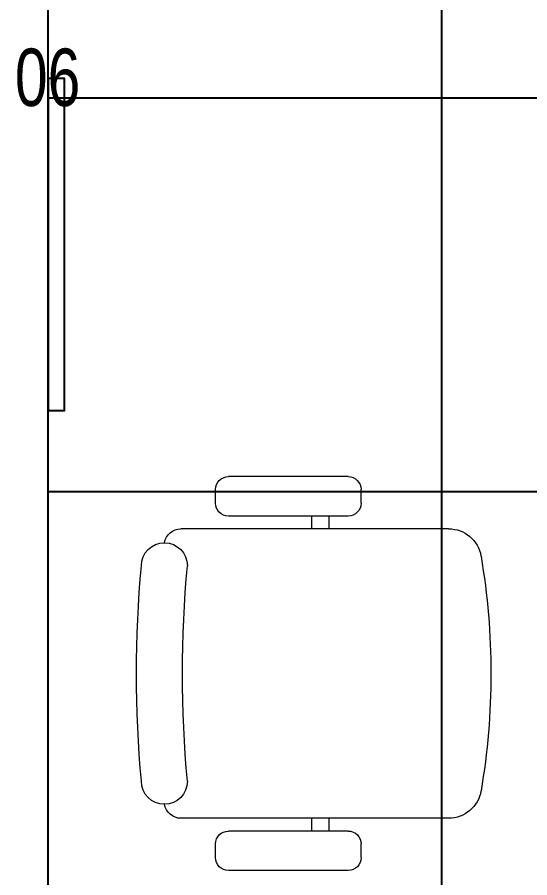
# Model space of a CAD drawing. Extents: x -178977 to 231842, y -29287 to 19916.
# Drawn here: x 15059 to 15840, y 401 to 1713 of the extents above; entities that cross this region are included whole.
import ezdxf

# ---------------------------------------------------------------- set-up
doc = ezdxf.new("R2010")
doc.units = 0
doc.header["$LTSCALE"] = 0.25
doc.linetypes.add('DASHDOT', pattern=[25.4, 12.7, -6.35, 0, -6.35])
for name, color, linetype, lineweight in [('01-First Floor-FUR$0$72_EGR_EQP_TAG', 142, 'Continuous', 5), ('01-First Floor-FUR$0$LOADING', 253, 'Continuous', 5), ('01-First Floor-FUR$0$NEW Wall', 166, 'Continuous', 5), ('01-First Floor-FUR$0$Walls', 251, 'Continuous', 5), ('E-LITE-CLNG-CNDT', 6, 'DASHDOT', 35)]:
    doc.layers.add(name, color=color, linetype=linetype, lineweight=lineweight)
doc.layers.add('01-First Floor-FUR$0$FALSE CEILING', color=251, linetype='Continuous')
doc.styles.add('01-First Floor-FUR$0$X3G_ENTITY_257CFD', font='swisscl.ttf', dxfattribs={"height": 200})

# ---------------------------------------------------------------- blocks, each defined once
blk = doc.blocks.new('*X285')
at = {"color": 0}
for p, q in [((5, 3), (5, 3)), ((5, 3), (5, 3)), ((5, 3), (5, 3)), ((5, 3), (5, 3)), ((5, 3), (5, 3)), ((5, 3), (5, 3)), ((5, 3), (5, 3)), ((5, 3), (5, 3)), ((5, 3), (5, 3)), ((5, 3), (5, 3)), ((5, 3), (5, 3)), ((5, 3), (5, 3)), ((5, 3), (5, 3)), ((5, 3), (5, 3)), ((5, 3), (5, 3)), ((5, 3), (5, 3)), ((5, 3), (5, 3)), ((5, 3), (5, 3)), ((5, 3), (5, 3)), ((5, 3), (5, 3)), ((5, 3), (5, 3)), ((5, 3), (5, 3)), ((5, 3), (5, 3)), ((5, 3), (5, 3)), ((5, 3), (5, 3)), ((5, 3), (5, 3)), ((5, 3), (5, 3)), ((5, 3), (5, 3)), ((5, 3), (5, 3)), ((5, 3), (5, 3)), ((5, 3), (5, 3)), ((5, 3), (5, 3)), ((5, 3), (5, 3)), ((5, 3), (5, 3)), ((5, 3), (5, 3)), ((5, 3), (5, 3)), ((5, 3), (5, 3)), ((5, 3), (5, 3)), ((5, 3), (5, 3)), ((5, 3), (5, 3)), ((5, 3), (5, 3)), ((5, 3), (5, 3)), ((5, 3), (5, 3)), ((5, 3), (5, 3)), ((5, 3), (5, 3)), ((5, 3), (5, 3)), ((5, 3), (5, 3)), ((5, 3), (5, 3)), ((5, 3), (5, 3)), ((5, 3), (5, 3)), ((5, 3), (5, 3)), ((5, 3), (5, 3)), ((5, 3), (5, 3)), ((5, 3), (5, 3)), ((5, 3), (5, 3)), ((5, 3), (5, 3)), ((5, 3), (5, 3)), ((5, 3), (5, 3)), ((5, 3), (5, 3)), ((5, 3), (5, 3)), ((5, 3), (5, 3)), ((5, 3), (5, 3)), ((5, 3), (5, 3)), ((5, 3), (5, 3)), ((5, 3), (5, 3)), ((5, 3), (5, 3)), ((6, 3), (5, 3)), ((5, 3), (5, 3)), ((6, 3), (5, 3)), ((5, 3), (5, 3)), ((6, 3), (5, 3)), ((5, 3), (5, 3)), ((6, 3), (5, 3)), ((5, 3), (5, 3)), ((5, 3), (5, 3)), ((5, 3), (5, 3)), ((5, 3), (5, 3)), ((5, 3), (5, 3)), ((5, 3), (5, 3)), ((5, 3), (5, 3)), ((5, 3), (5, 3)), ((5, 3), (5, 3)), ((5, 3), (5, 3)), ((5, 3), (5, 3)), ((5, 3), (5, 3)), ((5, 3), (5, 3)), ((5, 3), (5, 3)), ((5, 3), (5, 3)), ((5, 3), (5, 3)), ((5, 3), (5, 3)), ((5, 3), (5, 3)), ((5, 3), (5, 3)), ((5, 3), (5, 3)), ((5, 3), (5, 3)), ((5, 3), (5, 3)), ((5, 3), (5, 3)), ((6, 3), (6, 3)), ((6, 3), (6, 3)), ((6, 3), (6, 3)), ((6, 3), (6, 3)), ((6, 3), (6, 3)), ((6, 3), (6, 3)), ((6, 3), (6, 3)), ((6, 3), (6, 3)), ((6, 3), (6, 3)), ((6, 3), (6, 3)), ((6, 3), (6, 3)), ((6, 3), (6, 3)), ((6, 3), (6, 3)), ((6, 3), (6, 3)), ((6, 3), (6, 3)), ((6, 3), (6, 3)), ((6, 3), (6, 3)), ((6, 3), (6, 3)), ((6, 3), (6, 3)), ((6, 3), (6, 3)), ((6, 3), (6, 3)), ((6, 3), (6, 3)), ((6, 3), (6, 3)), ((6, 3), (6, 3)), ((6, 3), (6, 3)), ((6, 3), (6, 3)), ((6, 3), (6, 3)), ((6, 3), (6, 3)), ((6, 3), (6, 3)), ((6, 3), (6, 3)), ((6, 3), (6, 3)), ((6, 3), (6, 3)), ((6, 3), (6, 3)), ((6, 3), (6, 3)), ((6, 3), (6, 3)), ((6, 3), (6, 3)), ((6, 3), (6, 3)), ((6, 3), (6, 3)), ((6, 3), (6, 3)), ((6, 3), (6, 3)), ((6, 3), (6, 3)), ((6, 3), (6, 3)), ((6, 3), (6, 3)), ((6, 3), (6, 3)), ((6, 3), (6, 3)), ((6, 3), (6, 3)), ((6, 3), (6, 3)), ((6, 3), (6, 3)), ((6, 3), (6, 3)), ((6, 3), (6, 3)), ((6, 3), (6, 3)), ((6, 3), (6, 3)), ((6, 3), (6, 3)), ((6, 3), (6, 3)), ((6, 3), (6, 3)), ((6, 3), (6, 3)), ((6, 3), (6, 3)), ((6, 3), (6, 3)), ((6, 3), (6, 3)), ((6, 3), (6, 3)), ((6, 3), (6, 3)), ((6, 3), (6, 3)), ((6, 3), (6, 3)), ((6, 3), (6, 3)), ((6, 3), (6, 3)), ((6, 3), (6, 3)), ((6, 3), (6, 3)), ((6, 3), (6, 3)), ((6, 3), (6, 3)), ((6, 3), (6, 3)), ((6, 3), (6, 3)), ((6, 3), (6, 3)), ((6, 3), (6, 3)), ((6, 3), (6, 3)), ((6, 3), (6, 3)), ((6, 3), (6, 3)), ((6, 3), (6, 3)), ((6, 3), (6, 3)), ((6, 3), (6, 3)), ((6, 3), (6, 3)), ((6, 3), (6, 3)), ((6, 3), (6, 3)), ((6, 3), (6, 3)), ((6, 3), (6, 3)), ((6, 3), (6, 3)), ((6, 3), (6, 3)), ((6, 3), (6, 3)), ((6, 3), (6, 3)), ((6, 3), (6, 3)), ((6, 3), (6, 3)), ((6, 3), (6, 3)), ((6, 3), (6, 3)), ((6, 3), (6, 3)), ((6, 3), (6, 3)), ((6, 3), (6, 3)), ((6, 3), (6, 3)), ((6, 3), (6, 3)), ((6, 3), (6, 3)), ((6, 3), (6, 3)), ((6, 3), (6, 3)), ((6, 3), (6, 3)), ((6, 3), (6, 3)), ((6, 3), (6, 3)), ((6, 3), (6, 3)), ((6, 3), (6, 3)), ((6, 3), (6, 3)), ((6, 3), (6, 3)), ((6, 3), (6, 3)), ((6, 3), (6, 3)), ((6, 3), (6, 3)), ((6, 3), (6, 3)), ((6, 3), (6, 3)), ((6, 3), (6, 3)), ((6, 3), (6, 3)), ((6, 3), (6, 3)), ((6, 3), (6, 3)), ((6, 3), (6, 3)), ((6, 3), (6, 3)), ((6, 3), (6, 3)), ((6, 3), (6, 3)), ((6, 3), (6, 3)), ((6, 3), (6, 3)), ((6, 3), (6, 3)), ((6, 3), (6, 3)), ((6, 3), (6, 3)), ((6, 3), (6, 3)), ((6, 3), (6, 3)), ((6, 3), (6, 3)), ((6, 3), (6, 3)), ((6, 3), (6, 3)), ((6, 3), (6, 3)), ((6, 3), (6, 3)), ((6, 3), (6, 3)), ((6, 3), (6, 3)), ((6, 3), (6, 3)), ((6, 3), (6, 3)), ((6, 3), (6, 3)), ((6, 3), (6, 3)), ((6, 3), (6, 3)), ((6, 3), (6, 3)), ((6, 3), (6, 3)), ((6, 3), (6, 3)), ((6, 3), (6, 3)), ((6, 3), (6, 3)), ((6, 3), (6, 3)), ((6, 3), (6, 3)), ((6, 3), (6, 3)), ((6, 3), (6, 3)), ((6, 3), (6, 3)), ((6, 3), (6, 3)), ((6, 3), (6, 3)), ((6, 3), (6, 3)), ((6, 3), (6, 3)), ((6, 3), (6, 3)), ((6, 3), (6, 3)), ((6, 3), (6, 3)), ((6, 3), (6, 3)), ((6, 3), (6, 3)), ((6, 3), (6, 3)), ((6, 3), (6, 3)), ((6, 3), (6, 3)), ((6, 3), (6, 3)), ((6, 3), (6, 3)), ((6, 3), (6, 3)), ((6, 3), (6, 3)), ((6, 3), (6, 3)), ((6, 3), (6, 3)), ((6, 3), (6, 3)), ((6, 3), (6, 3)), ((6, 3), (6, 3)), ((6, 3), (6, 3)), ((6, 3), (6, 3)), ((6, 3), (6, 3)), ((6, 3), (6, 3)), ((6, 3), (6, 3)), ((6, 3), (6, 3)), ((6, 3), (6, 3)), ((6, 3), (6, 3)), ((6, 3), (6, 3)), ((6, 3), (6, 3)), ((6, 3), (6, 3)), ((6, 3), (6, 3)), ((6, 3), (6, 3)), ((6, 3), (6, 3)), ((6, 3), (6, 3)), ((6, 3), (6, 3)), ((6, 3), (6, 3)), ((6, 3), (6, 3)), ((6, 3), (6, 3)), ((6, 3), (6, 3)), ((6, 3), (6, 3)), ((6, 3), (6, 3)), ((6, 3), (6, 3)), ((6, 3), (6, 3)), ((6, 3), (6, 3)), ((6, 3), (6, 3)), ((6, 3), (6, 3)), ((6, 3), (6, 3)), ((6, 3), (6, 3)), ((6, 3), (6, 3)), ((6, 3), (6, 3)), ((6, 3), (6, 3)), ((6, 3), (6, 3)), ((6, 3), (6, 3)), ((6, 3), (5, 3)), ((6, 3), (5, 3)), ((6, 3), (5, 3)), ((6, 3), (5, 3)), ((6, 3), (5, 3)), ((6, 3), (6, 3)), ((6, 3), (6, 3)), ((6, 3), (6, 3)), ((6, 3), (6, 3)), ((6, 3), (6, 3)), ((6, 3), (6, 3)), ((6, 3), (6, 3)), ((6, 3), (6, 3)), ((6, 3), (6, 3)), ((6, 3), (6, 3)), ((6, 3), (6, 3)), ((6, 3), (6, 3)), ((6, 3), (6, 3)), ((6, 3), (6, 3)), ((6, 3), (6, 3)), ((6, 3), (6, 3)), ((6, 3), (6, 3)), ((6, 3), (6, 3)), ((6, 3), (6, 3)), ((6, 3), (6, 3)), ((6, 3), (6, 3)), ((6, 3), (6, 3)), ((6, 3), (6, 3)), ((6, 3), (6, 3)), ((6, 3), (6, 3)), ((6, 3), (6, 3)), ((6, 3), (6, 3)), ((6, 3), (6, 3)), ((6, 3), (6, 3)), ((6, 3), (6, 3)), ((6, 3), (6, 3)), ((6, 3), (6, 3)), ((6, 3), (6, 3)), ((6, 3), (6, 3)), ((6, 3), (6, 3)), ((6, 3), (6, 3)), ((6, 3), (6, 3)), ((6, 3), (6, 3)), ((6, 3), (6, 3)), ((6, 3), (6, 3)), ((6, 3), (6, 3)), ((6, 3), (6, 3)), ((6, 3), (6, 3)), ((6, 3), (6, 3)), ((6, 3), (6, 3)), ((6, 3), (6, 3)), ((6, 3), (6, 3)), ((6, 3), (6, 3)), ((6, 3), (6, 3)), ((6, 3), (6, 3)), ((6, 3), (6, 3)), ((6, 3), (6, 3)), ((6, 3), (6, 3)), ((6, 3), (6, 3)), ((6, 3), (6, 3)), ((6, 3), (6, 3)), ((6, 3), (6, 3)), ((6, 3), (6, 3)), ((6, 3), (6, 3)), ((6, 3), (6, 3)), ((6, 3), (6, 3)), ((6, 3), (6, 3)), ((6, 3), (6, 3)), ((6, 3), (6, 3)), ((6, 3), (6, 3)), ((6, 3), (6, 3)), ((6, 3), (6, 3)), ((6, 3), (6, 3)), ((6, 3), (6, 3)), ((6, 3), (6, 3)), ((6, 3), (6, 3)), ((6, 3), (6, 3)), ((6, 3), (6, 3)), ((6, 3), (6, 3)), ((6, 3), (6, 3)), ((6, 3), (6, 3)), ((6, 3), (6, 3)), ((6, 3), (6, 3)), ((6, 3), (6, 3)), ((6, 3), (6, 3)), ((6, 3), (6, 3)), ((6, 3), (6, 3)), ((6, 3), (6, 3)), ((6, 3), (6, 3)), ((6, 3), (6, 3)), ((6, 3), (6, 3)), ((6, 3), (6, 3)), ((6, 3), (6, 3)), ((6, 3), (6, 3)), ((6, 3), (6, 3)), ((6, 3), (6, 3)), ((6, 3), (6, 3)), ((6, 3), (6, 3)), ((6, 3), (6, 3)), ((6, 3), (6, 3)), ((6, 3), (6, 3)), ((6, 3), (6, 3)), ((6, 3), (6, 3)), ((6, 3), (6, 3)), ((6, 3), (6, 3)), ((6, 3), (6, 3)), ((6, 3), (6, 3)), ((6, 3), (6, 3)), ((6, 3), (6, 3)), ((6, 3), (6, 3)), ((6, 3), (6, 3)), ((6, 3), (6, 3)), ((6, 3), (6, 3)), ((6, 3), (6, 3)), ((6, 3), (6, 3)), ((6, 3), (6, 3)), ((6, 3), (6, 3)), ((6, 3), (6, 3)), ((6, 3), (6, 3)), ((6, 3), (6, 3)), ((6, 3), (6, 3)), ((6, 3), (6, 3)), ((6, 3), (6, 3)), ((6, 3), (6, 3)), ((6, 3), (6, 3)), ((6, 3), (6, 3)), ((6, 3), (6, 3)), ((6, 3), (6, 3)), ((6, 3), (6, 3)), ((6, 3), (6, 3)), ((6, 3), (6, 3)), ((6, 3), (6, 3)), ((6, 3), (6, 3)), ((6, 3), (6, 3)), ((6, 3), (6, 3)), ((6, 3), (6, 3)), ((6, 3), (6, 3)), ((6, 3), (6, 3)), ((6, 3), (6, 3)), ((6, 3), (6, 3)), ((6, 3), (6, 3)), ((6, 3), (6, 3)), ((6, 3), (6, 3)), ((6, 3), (6, 3)), ((6, 3), (6, 3)), ((6, 3), (6, 3)), ((6, 3), (6, 3)), ((6, 3), (6, 3)), ((6, 3), (6, 3)), ((6, 3), (6, 3)), ((6, 3), (6, 3)), ((6, 3), (6, 3)), ((6, 3), (6, 3)), ((6, 3), (6, 3)), ((6, 3), (6, 3)), ((6, 3), (6, 3)), ((6, 3), (6, 3)), ((6, 3), (6, 3)), ((6, 3), (6, 3)), ((6, 3), (6, 3)), ((6, 3), (6, 3)), ((6, 3), (6, 3)), ((6, 3), (6, 3)), ((6, 3), (6, 3)), ((6, 3), (6, 3)), ((6, 3), (6, 3)), ((6, 3), (6, 3)), ((6, 3), (6, 3)), ((6, 3), (6, 3)), ((6, 3), (6, 3)), ((6, 3), (6, 3)), ((6, 3), (6, 3)), ((6, 3), (6, 3)), ((6, 3), (6, 3)), ((6, 3), (6, 3)), ((6, 3), (6, 3)), ((6, 3), (6, 3)), ((6, 3), (6, 3)), ((6, 3), (6, 3)), ((6, 3), (6, 3)), ((6, 3), (6, 3)), ((6, 3), (6, 3)), ((6, 3), (6, 3)), ((6, 3), (6, 3)), ((6, 3), (6, 3)), ((6, 3), (6, 3)), ((6, 3), (6, 3)), ((6, 3), (6, 3)), ((6, 3), (6, 3)), ((6, 3), (6, 3)), ((6, 3), (6, 3)), ((6, 3), (6, 3)), ((6, 3), (6, 3)), ((6, 3), (6, 3)), ((6, 3), (6, 3)), ((6, 3), (6, 3)), ((6, 3), (6, 3)), ((6, 3), (6, 3)), ((6, 3), (6, 3)), ((6, 3), (6, 3)), ((6, 3), (6, 3)), ((6, 3), (6, 3)), ((6, 3), (6, 3)), ((6, 3), (6, 3)), ((6, 3), (6, 3)), ((6, 3), (6, 3)), ((6, 3), (6, 3)), ((6, 3), (6, 3)), ((6, 3), (6, 3)), ((6, 3), (6, 3)), ((6, 3), (6, 3)), ((6, 3), (6, 3)), ((6, 3), (6, 3)), ((6, 3), (6, 3)), ((6, 3), (6, 3)), ((6, 3), (6, 3)), ((6, 3), (6, 3)), ((6, 3), (6, 3)), ((6, 3), (6, 3)), ((6, 3), (6, 3)), ((6, 3), (6, 3)), ((6, 3), (6, 3)), ((6, 3), (6, 3)), ((6, 3), (6, 3)), ((6, 3), (6, 3)), ((6, 3), (6, 3)), ((6, 3), (6, 3)), ((6, 3), (6, 3)), ((6, 3), (6, 3)), ((6, 3), (6, 3)), ((6, 3), (6, 3)), ((6, 3), (6, 3)), ((6, 3), (6, 3)), ((6, 3), (6, 3)), ((6, 3), (6, 3)), ((6, 3), (6, 3)), ((6, 3), (6, 3)), ((6, 3), (6, 3)), ((6, 3), (6, 3)), ((6, 3), (6, 3)), ((6, 3), (6, 3)), ((6, 3), (6, 3)), ((6, 3), (6, 3)), ((6, 3), (6, 3)), ((6, 3), (6, 3)), ((6, 3), (6, 3)), ((6, 3), (6, 3)), ((6, 3), (6, 3)), ((6, 3), (6, 3)), ((6, 3), (6, 3)), ((6, 3), (6, 3)), ((6, 3), (6, 3)), ((6, 3), (6, 3)), ((6, 3), (6, 3)), ((6, 3), (6, 3)), ((6, 3), (6, 3)), ((6, 3), (6, 3)), ((6, 3), (6, 3)), ((6, 3), (6, 3)), ((6, 3), (6, 3)), ((6, 3), (6, 3)), ((6, 3), (6, 3)), ((6, 3), (6, 3)), ((6, 3), (6, 3)), ((6, 3), (6, 3)), ((6, 3), (6, 3)), ((6, 3), (6, 3)), ((6, 3), (6, 3)), ((6, 3), (6, 3)), ((6, 3), (6, 3)), ((6, 3), (6, 3)), ((6, 3), (6, 3)), ((6, 3), (6, 3)), ((6, 3), (6, 3)), ((6, 3), (6, 3)), ((6, 3), (6, 3)), ((6, 3), (6, 3)), ((6, 3), (6, 3)), ((6, 3), (6, 3)), ((6, 3), (6, 3)), ((6, 3), (6, 3)), ((6, 3), (6, 3)), ((6, 3), (6, 3)), ((6, 3), (6, 3)), ((6, 3), (6, 3)), ((6, 3), (6, 3)), ((6, 3), (6, 3)), ((6, 3), (6, 3)), ((6, 3), (6, 3)), ((6, 3), (6, 3)), ((6, 3), (6, 3)), ((6, 3), (6, 3)), ((6, 3), (6, 3)), ((6, 3), (6, 3)), ((6, 3), (6, 3)), ((6, 3), (6, 3)), ((6, 3), (6, 3)), ((6, 3), (6, 3)), ((6, 3), (6, 3)), ((6, 3), (6, 3)), ((6, 3), (6, 3)), ((6, 3), (6, 3)), ((6, 3), (6, 3)), ((6, 3), (6, 3)), ((6, 3), (6, 3)), ((6, 3), (6, 3)), ((6, 3), (6, 3)), ((6, 3), (6, 3)), ((6, 3), (6, 3)), ((6, 3), (6, 3)), ((6, 3), (6, 3)), ((6, 3), (6, 3)), ((6, 3), (6, 3)), ((6, 3), (6, 3)), ((6, 3), (6, 3)), ((6, 3), (6, 3)), ((6, 3), (6, 3)), ((6, 3), (6, 3)), ((6, 3), (6, 3)), ((6, 3), (6, 3)), ((6, 3), (6, 3)), ((6, 3), (6, 3))]:
    blk.add_line(p, q, dxfattribs=at)
blk = doc.blocks.new('*X286')
at = {"color": 0}
for p, q in [((13, 1), (13, 1)), ((13, 1), (13, 1)), ((13, 1), (13, 1)), ((13, 1), (13, 1)), ((13, 1), (13, 1)), ((13, 1), (13, 1)), ((13, 1), (13, 1)), ((13, 1), (13, 1)), ((13, 1), (13, 1)), ((13, 1), (13, 1)), ((13, 1), (13, 1)), ((13, 1), (13, 1)), ((13, 1), (13, 1)), ((13, 1), (13, 1)), ((13, 1), (13, 1)), ((13, 1), (14, 1)), ((13, 1), (14, 1)), ((13, 1), (14, 1)), ((13, 1), (13, 1)), ((13, 1), (13, 1)), ((13, 1), (13, 1)), ((13, 1), (13, 1)), ((13, 1), (13, 1)), ((13, 1), (13, 1)), ((13, 1), (13, 1)), ((13, 1), (13, 1)), ((13, 1), (13, 1)), ((13, 1), (13, 1)), ((13, 1), (13, 1)), ((13, 1), (13, 1)), ((13, 1), (13, 1)), ((13, 1), (13, 1)), ((13, 1), (13, 1)), ((13, 1), (13, 1)), ((13, 1), (13, 1)), ((13, 1), (13, 1)), ((13, 1), (13, 1)), ((13, 1), (13, 1)), ((13, 1), (13, 1)), ((13, 1), (13, 1)), ((13, 1), (13, 1)), ((13, 1), (13, 1)), ((13, 1), (13, 1)), ((13, 1), (13, 1)), ((13, 1), (13, 1)), ((13, 1), (13, 1)), ((13, 1), (13, 1)), ((13, 1), (13, 1)), ((13, 1), (13, 1)), ((13, 1), (13, 1)), ((13, 1), (13, 1)), ((13, 1), (13, 1)), ((13, 1), (13, 1)), ((13, 1), (13, 1)), ((13, 1), (13, 1)), ((13, 1), (13, 1)), ((13, 1), (13, 1)), ((13, 1), (13, 1)), ((13, 1), (13, 1)), ((13, 1), (13, 1)), ((13, 1), (13, 1)), ((13, 1), (13, 1)), ((13, 1), (13, 1)), ((13, 1), (13, 1)), ((13, 1), (13, 1)), ((13, 1), (13, 1)), ((13, 1), (13, 1)), ((13, 1), (13, 1)), ((13, 1), (13, 1)), ((13, 1), (13, 1)), ((13, 1), (13, 1)), ((13, 1), (13, 1)), ((13, 1), (13, 1)), ((13, 1), (13, 1)), ((13, 1), (13, 1)), ((13, 1), (13, 1)), ((13, 1), (13, 1)), ((13, 1), (13, 1)), ((13, 1), (13, 1)), ((13, 1), (13, 1)), ((13, 1), (13, 1)), ((13, 1), (13, 1)), ((13, 1), (13, 1)), ((13, 1), (13, 1)), ((13, 1), (13, 1)), ((13, 1), (13, 1)), ((13, 1), (13, 1)), ((13, 1), (13, 1)), ((13, 1), (13, 1)), ((13, 1), (13, 1)), ((13, 1), (13, 1)), ((13, 1), (13, 1)), ((13, 1), (13, 1)), ((13, 1), (13, 1)), ((13, 1), (13, 1)), ((13, 1), (13, 1)), ((13, 1), (13, 1)), ((13, 1), (13, 1)), ((13, 1), (13, 1)), ((13, 1), (13, 1)), ((13, 1), (13, 1)), ((13, 1), (13, 1)), ((13, 1), (13, 1)), ((13, 1), (13, 1)), ((13, 1), (13, 1)), ((13, 1), (13, 1)), ((13, 1), (13, 1)), ((13, 1), (13, 1)), ((13, 1), (13, 1)), ((13, 1), (13, 1)), ((13, 1), (13, 1)), ((13, 1), (13, 1)), ((13, 1), (13, 1)), ((13, 1), (13, 1)), ((13, 1), (13, 1)), ((13, 1), (13, 1)), ((13, 1), (13, 1)), ((13, 1), (13, 1)), ((13, 1), (13, 1)), ((13, 1), (13, 1)), ((13, 1), (13, 1)), ((13, 1), (13, 1)), ((13, 1), (13, 1)), ((13, 1), (14, 1)), ((13, 0), (13, 0)), ((13, 0), (13, 0)), ((13, 0), (13, 0)), ((13, 0), (13, 0)), ((13, 0), (13, 0)), ((13, 0), (13, 0)), ((13, 0), (13, 0)), ((13, 0), (13, 0)), ((13, 0), (13, 0)), ((13, 0), (13, 0)), ((13, 0), (13, 0)), ((13, 0), (13, 0)), ((13, 0), (13, 0)), ((13, 0), (13, 0)), ((13, 0), (13, 0)), ((13, 0), (13, 0)), ((13, 0), (13, 0)), ((13, 0), (13, 0)), ((13, 0), (13, 0)), ((13, 0), (13, 0)), ((13, 0), (13, 0)), ((13, 0), (13, 0)), ((13, 0), (13, 0)), ((13, 0), (13, 0)), ((13, 0), (13, 0)), ((13, 0), (13, 0)), ((13, 0), (13, 0)), ((13, 0), (13, 0)), ((13, 0), (13, 0)), ((13, 0), (13, 0)), ((13, 0), (13, 0)), ((13, 0), (13, 0)), ((13, 0), (13, 0)), ((13, 0), (13, 0)), ((13, 0), (13, 0)), ((13, 0), (13, 0)), ((13, 0), (13, 0)), ((13, 0), (13, 0)), ((13, 0), (13, 0)), ((13, 0), (13, 0)), ((13, 0), (13, 0)), ((13, 0), (13, 0)), ((13, 0), (13, 0)), ((13, 0), (13, 0)), ((13, 0), (13, 0)), ((13, 0), (13, 0)), ((13, 0), (13, 0)), ((13, 0), (13, 0)), ((13, 0), (14, 0)), ((13, 0), (14, 0)), ((13, 0), (13, 0)), ((13, 0), (14, 0)), ((14, 1), (14, 1)), ((14, 1), (14, 1)), ((14, 1), (14, 1)), ((14, 1), (14, 1)), ((14, 1), (14, 1)), ((14, 1), (14, 1)), ((14, 1), (14, 1)), ((14, 1), (14, 1)), ((14, 1), (14, 1)), ((14, 1), (14, 1)), ((14, 1), (14, 1)), ((14, 1), (14, 1)), ((14, 1), (14, 1)), ((14, 1), (14, 1)), ((14, 1), (14, 1)), ((14, 1), (14, 1)), ((14, 1), (14, 1)), ((14, 1), (14, 1)), ((14, 1), (14, 1)), ((14, 1), (14, 1)), ((14, 1), (14, 1)), ((14, 1), (14, 1)), ((14, 1), (14, 1)), ((14, 1), (14, 1)), ((14, 1), (14, 1)), ((14, 1), (14, 1)), ((14, 1), (14, 1)), ((14, 1), (14, 1)), ((14, 1), (14, 1)), ((14, 1), (14, 1)), ((14, 1), (14, 1)), ((14, 1), (14, 1)), ((14, 1), (14, 1)), ((14, 1), (14, 1)), ((14, 1), (14, 1)), ((14, 1), (14, 1)), ((14, 1), (14, 1)), ((14, 1), (14, 1)), ((14, 1), (14, 1)), ((14, 1), (14, 1)), ((14, 1), (14, 1)), ((14, 1), (14, 1)), ((14, 1), (14, 1)), ((14, 1), (14, 1)), ((14, 1), (14, 1)), ((14, 1), (14, 1)), ((14, 1), (14, 1)), ((14, 1), (14, 1)), ((14, 1), (14, 1)), ((14, 1), (14, 1)), ((14, 1), (14, 1)), ((14, 1), (14, 1)), ((14, 1), (14, 1)), ((14, 1), (14, 1)), ((14, 1), (14, 1)), ((14, 1), (14, 1)), ((14, 1), (14, 1)), ((14, 1), (14, 1)), ((14, 1), (14, 1)), ((14, 1), (14, 1)), ((14, 1), (14, 1)), ((14, 1), (14, 1)), ((14, 1), (14, 1)), ((14, 1), (14, 1)), ((14, 1), (14, 1)), ((14, 1), (14, 1)), ((14, 1), (14, 1)), ((14, 1), (14, 1)), ((14, 1), (14, 1)), ((14, 1), (14, 1)), ((14, 1), (14, 1)), ((14, 1), (14, 1)), ((14, 1), (14, 1)), ((14, 1), (14, 1)), ((14, 1), (14, 1)), ((14, 1), (14, 1)), ((14, 1), (14, 1)), ((14, 1), (14, 1)), ((14, 1), (14, 1)), ((14, 1), (14, 1)), ((14, 1), (14, 1)), ((14, 1), (14, 1)), ((14, 1), (14, 1)), ((14, 1), (14, 1)), ((14, 1), (14, 1)), ((14, 1), (14, 1)), ((14, 1), (14, 1)), ((14, 1), (14, 1)), ((14, 1), (14, 1)), ((14, 1), (14, 1)), ((14, 1), (14, 1)), ((14, 1), (14, 1)), ((14, 1), (14, 1)), ((14, 1), (14, 1)), ((14, 0), (14, 0)), ((14, 0), (14, 0)), ((14, 0), (14, 0)), ((14, 0), (14, 0)), ((14, 0), (14, 0)), ((14, 0), (14, 0)), ((14, 0), (14, 0)), ((14, 0), (14, 0)), ((14, 0), (14, 0)), ((14, 0), (14, 0)), ((14, 0), (14, 0)), ((14, 0), (14, 0)), ((14, 0), (14, 0)), ((14, 0), (14, 0)), ((14, 0), (14, 0)), ((14, 0), (14, 0)), ((14, 0), (14, 0)), ((14, 0), (14, 0)), ((14, 0), (14, 0)), ((14, 0), (14, 0)), ((14, 0), (14, 0)), ((14, 0), (14, 0)), ((14, 0), (14, 0)), ((14, 0), (14, 0)), ((14, 0), (14, 0)), ((14, 0), (14, 0)), ((14, 0), (14, 0)), ((14, 0), (14, 0)), ((14, 0), (14, 0)), ((14, 0), (14, 0)), ((14, 0), (14, 0)), ((14, 0), (14, 0)), ((14, 0), (14, 0)), ((14, 0), (14, 0)), ((14, 0), (14, 0)), ((14, 0), (14, 0)), ((14, 0), (14, 0)), ((14, 0), (14, 0)), ((14, 0), (14, 0)), ((14, 0), (14, 0)), ((14, 0), (14, 0)), ((14, 0), (14, 0)), ((14, 0), (14, 0)), ((14, 0), (14, 0)), ((14, 0), (14, 0)), ((14, 0), (14, 0)), ((14, 0), (14, 0)), ((14, 0), (14, 0)), ((13, 0), (13, 0)), ((13, 0), (14, 0)), ((13, 0), (13, 0)), ((13, 0), (14, 0)), ((13, 0), (13, 0)), ((13, 0), (14, 0)), ((13, 0), (13, 0)), ((13, 0), (13, 0)), ((13, 0), (13, 0)), ((13, 0), (13, 0)), ((13, 0), (14, 0)), ((13, 0), (13, 0)), ((13, 0), (14, 0)), ((13, 0), (13, 0)), ((13, 0), (14, 0)), ((13, 0), (13, 0)), ((13, 0), (14, 0)), ((13, 0), (13, 0)), ((13, 0), (14, 0)), ((13, 0), (13, 0)), ((13, 0), (14, 0)), ((13, 0), (13, 0)), ((13, 0), (14, 0)), ((13, 0), (13, 0)), ((13, 0), (13, 0)), ((13, 0), (13, 0)), ((13, 0), (14, 0)), ((13, 0), (13, 0)), ((13, 0), (14, 0)), ((13, 0), (13, 0)), ((13, 0), (14, 0)), ((13, 0), (13, 0)), ((13, 0), (14, 0)), ((13, 0), (13, 0)), ((13, 0), (13, 0)), ((13, 0), (13, 0)), ((13, 0), (13, 0)), ((13, 0), (13, 0)), ((13, 0), (13, 0)), ((13, 0), (13, 0)), ((13, 0), (13, 0)), ((13, 0), (13, 0)), ((13, 0), (13, 0)), ((13, 0), (13, 0)), ((13, 0), (13, 0)), ((13, 0), (13, 0)), ((13, 0), (13, 0)), ((13, 0), (13, 0)), ((13, 0), (13, 0)), ((13, 0), (13, 0)), ((13, 0), (13, 0)), ((13, 0), (13, 0)), ((13, 0), (13, 0)), ((13, 0), (13, 0)), ((13, 0), (13, 0)), ((13, 0), (13, 0)), ((13, 0), (13, 0)), ((13, 0), (13, 0)), ((13, 0), (13, 0)), ((13, 0), (13, 0)), ((13, 0), (13, 0)), ((13, 0), (13, 0)), ((13, 0), (13, 0)), ((13, 0), (13, 0)), ((13, -1), (13, -1)), ((13, -1), (13, -1)), ((13, -1), (13, -1)), ((13, -1), (13, -1)), ((13, -1), (13, -1)), ((13, -1), (14, -1)), ((13, -1), (13, -1)), ((14, 0), (14, 0)), ((14, 0), (14, 0)), ((14, 0), (14, 0)), ((14, 0), (14, 0)), ((14, 0), (14, 0)), ((14, 0), (14, 0)), ((14, 0), (14, 0)), ((14, 0), (14, 0)), ((14, 0), (14, 0)), ((14, 0), (14, 0)), ((14, 0), (14, 0)), ((14, 0), (14, 0)), ((14, 0), (14, 0)), ((14, 0), (14, 0)), ((14, 0), (14, 0)), ((13, 0), (14, 0)), ((14, 0), (14, 0)), ((14, 0), (14, 0)), ((14, 0), (14, 0)), ((14, 0), (14, 0)), ((14, 0), (14, 0)), ((14, 0), (14, 0)), ((14, 0), (14, 0)), ((14, 0), (14, 0)), ((14, 0), (14, 0)), ((14, 0), (14, 0)), ((14, 0), (14, 0)), ((14, 0), (14, 0)), ((14, 0), (14, 0)), ((14, 0), (14, 0)), ((14, 0), (14, 0)), ((14, 0), (14, 0)), ((14, 0), (14, 0)), ((14, 0), (14, 0)), ((14, 0), (14, 0)), ((14, 0), (14, 0)), ((14, 0), (14, 0)), ((14, 0), (14, 0)), ((14, 0), (14, 0)), ((14, 0), (14, 0)), ((14, 0), (14, 0)), ((14, 0), (14, 0)), ((14, 0), (14, 0)), ((14, 0), (14, 0)), ((14, 0), (14, 0)), ((14, 0), (14, 0)), ((14, 0), (14, 0)), ((14, 0), (14, 0)), ((14, 0), (14, 0)), ((14, 0), (14, 0)), ((14, -1), (14, -1)), ((14, -1), (14, -1)), ((14, -1), (14, -1)), ((14, -1), (14, -1)), ((14, -1), (14, -1))]:
    blk.add_line(p, q, dxfattribs=at)
blk = doc.blocks.new('01-First Floor-FUR$0$GF21018-P')
at = {"color": 0}
for p, q in [((-0.2207, 0.4756), (-0.2207, 0.0675)), ((0.2205, 0.4756), (0.2205, 0.0675)), ((-0.2806, 0.3422), (-0.2598, 0.3422)), ((0.2596, 0.3422), (0.2804, 0.3422)), ((-0.3002, 0.3226), (-0.3002, 0.14)), ((-0.2402, 0.3226), (-0.2402, 0.14)), ((0.24, 0.3226), (0.24, 0.14)), ((0.3, 0.3226), (0.3, 0.14)), ((-0.2402, 0.2937), (-0.2207, 0.2937)), ((0.2205, 0.2937), (0.24, 0.2937)), ((-0.2402, 0.2671), (-0.2207, 0.2671)), ((0.2205, 0.2671), (0.24, 0.2671)), ((-0.2806, 0.1204), (-0.2598, 0.1204)), ((0.2596, 0.1204), (0.2804, 0.1204))]:
    blk.add_line(p, q, dxfattribs=at)
for points in [[(0.24, 0.2937), (0.24, 0.2937), (0.24, 0.2937), (0.24, 0.2937), (0.24, 0.2937), (0.24, 0.2937), (0.24, 0.2937), (0.24, 0.2937), (0.24, 0.2937), (0.24, 0.2937), (0.24, 0.2937), (0.24, 0.2937), (0.24, 0.2937), (0.24, 0.2937), (0.24, 0.2937), (0.24, 0.2937), (0.24, 0.2937), (0.24, 0.2937), (0.24, 0.2937), (0.24, 0.2937), (0.24, 0.2937), (0.24, 0.2937), (0.24, 0.2937), (0.24, 0.2937), (0.24, 0.2937), (0.24, 0.2937), (0.24, 0.2937), (0.24, 0.2937), (0.24, 0.2937), (0.24, 0.2937), (0.24, 0.2937), (0.24, 0.2937), (0.24, 0.2937), (0.24, 0.2937), (0.24, 0.2937), (0.24, 0.2937), (0.24, 0.2937), (0.24, 0.2937), (0.24, 0.2937), (0.24, 0.2937), (0.24, 0.2937), (0.24, 0.2937), (0.24, 0.2937), (0.24, 0.2937), (0.24, 0.2937), (0.24, 0.2937), (0.24, 0.2937), (0.24, 0.2937), (0.24, 0.2937), (0.24, 0.2937), (0.24, 0.2937), (0.24, 0.2937), (0.24, 0.2937), (0.24, 0.2937), (0.24, 0.2937), (0.24, 0.2937), (0.24, 0.2937), (0.24, 0.2937), (0.24, 0.2937), (0.24, 0.2937), (0.24, 0.2937), (0.24, 0.2937), (0.24, 0.2937), (0.24, 0.2937), (0.24, 0.2937), (0.24, 0.2937), (0.24, 0.2937), (0.24, 0.2937), (0.24, 0.2937), (0.24, 0.2937), (0.24, 0.2937), (0.24, 0.2937), (0.24, 0.2937), (0.24, 0.2937), (0.24, 0.2937), (0.24, 0.2937), (0.24, 0.2937), (0.24, 0.2937), (0.24, 0.2937), (0.24, 0.2937), (0.24, 0.2937), (0.24, 0.2937), (0.24, 0.2937), (0.24, 0.2937), (0.24, 0.2937), (0.24, 0.2937), (0.24, 0.2937), (0.24, 0.2937), (0.24, 0.2937), (0.24, 0.2937), (0.24, 0.2937), (0.24, 0.2937), (0.24, 0.2937), (0.24, 0.2937), (0.24, 0.2937), (0.24, 0.2937), (0.24, 0.2937), (0.24, 0.2937), (0.24, 0.2937), (0.24, 0.2937), (0.24, 0.2937), (0.24, 0.2937), (0.24, 0.2937), (0.24, 0.2937), (0.24, 0.2937), (0.24, 0.2937), (0.24, 0.2937), (0.24, 0.2937), (0.24, 0.2937), (0.24, 0.2937), (0.24, 0.2937), (0.24, 0.2937), (0.24, 0.2937), (0.24, 0.2937), (0.24, 0.2937), (0.24, 0.2937), (0.24, 0.2937), (0.24, 0.2937), (0.24, 0.2937), (0.24, 0.2937), (0.24, 0.2937), (0.24, 0.2937), (0.24, 0.2937), (0.24, 0.2937), (0.24, 0.2937), (0.24, 0.2937), (0.24, 0.2937), (0.24, 0.2937), (0.24, 0.2937), (0.24, 0.2937), (0.24, 0.2937), (0.24, 0.2937), (0.24, 0.2937), (0.24, 0.2937), (0.24, 0.2937), (0.24, 0.2937), (0.24, 0.2937), (0.24, 0.2937), (0.24, 0.2937), (0.24, 0.2937), (0.24, 0.2937), (0.24, 0.2937), (0.24, 0.2937), (0.24, 0.2937), (0.24, 0.2937), (0.24, 0.2937), (0.24, 0.2937), (0.24, 0.2937), (0.24, 0.2937), (0.24, 0.2937), (0.24, 0.2937), (0.24, 0.2937), (0.24, 0.2937), (0.24, 0.2937), (0.24, 0.2937), (0.24, 0.2937), (0.24, 0.2937), (0.24, 0.2937), (0.24, 0.2937), (0.24, 0.2937), (0.24, 0.2937), (0.24, 0.2937), (0.24, 0.2937), (0.24, 0.2937), (0.24, 0.2937), (0.24, 0.2937), (0.24, 0.2937), (0.24, 0.2937), (0.24, 0.2937), (0.24, 0.2937), (0.24, 0.2937), (0.24, 0.2937), (0.24, 0.2937), (0.24, 0.2937), (0.24, 0.2937), (0.24, 0.2937), (0.24, 0.2937), (0.24, 0.2937), (0.24, 0.2937), (0.24, 0.2937), (0.24, 0.2937), (0.24, 0.2937), (0.24, 0.2937), (0.24, 0.2937), (0.24, 0.2937), (0.24, 0.2937), (0.24, 0.2937), (0.24, 0.2937), (0.24, 0.2937), (0.24, 0.2937), (0.24, 0.2937), (0.24, 0.2937), (0.24, 0.2937), (0.24, 0.2937), (0.24, 0.2937), (0.24, 0.2937), (0.24, 0.2937), (0.24, 0.2937), (0.24, 0.2937), (0.24, 0.2937), (0.24, 0.2937), (0.24, 0.2937), (0.24, 0.2937), (0.24, 0.2937), (0.24, 0.2937), (0.24, 0.2937), (0.24, 0.2937), (0.24, 0.2937), (0.24, 0.2937), (0.24, 0.2937), (0.24, 0.2937), (0.24, 0.2937), (0.24, 0.2937), (0.24, 0.2937), (0.24, 0.2937), (0.24, 0.2937), (0.24, 0.2937), (0.24, 0.2937), (0.24, 0.2937), (0.24, 0.2937), (0.24, 0.2937), (0.24, 0.2937), (0.24, 0.2937), (0.24, 0.2937), (0.24, 0.2937), (0.24, 0.2937), (0.24, 0.2937), (0.24, 0.2937), (0.24, 0.2937), (0.24, 0.2937), (0.24, 0.2937), (0.24, 0.2937), (0.24, 0.2937), (0.24, 0.2937), (0.24, 0.2937), (0.24, 0.2937), (0.24, 0.2937), (0.24, 0.2937), (0.24, 0.2937), (0.24, 0.2937), (0.24, 0.2937), (0.24, 0.2937), (0.24, 0.2937), (0.24, 0.2937), (0.24, 0.2937), (0.24, 0.2937), (0.24, 0.2937), (0.24, 0.2937), (0.24, 0.2937), (0.24, 0.2937), (0.24, 0.2937), (0.24, 0.2937), (0.24, 0.2937), (0.24, 0.2937), (0.24, 0.2937), (0.24, 0.2937), (0.24, 0.2937), (0.24, 0.2937), (0.24, 0.2937), (0.24, 0.2937), (0.24, 0.2937), (0.24, 0.2937), (0.24, 0.2937), (0.24, 0.2937), (0.24, 0.2937), (0.24, 0.2937), (0.24, 0.2937), (0.24, 0.2937), (0.24, 0.2937), (0.24, 0.2937), (0.24, 0.2937), (0.24, 0.2937), (0.24, 0.2937), (0.24, 0.2937), (0.24, 0.2937), (0.24, 0.2937), (0.24, 0.2937)], [(0.24, 0.2937), (0.24, 0.2937), (0.24, 0.2937), (0.24, 0.2937), (0.24, 0.2937), (0.24, 0.2937), (0.24, 0.2937), (0.24, 0.2937), (0.24, 0.2937), (0.24, 0.2937), (0.24, 0.2937), (0.24, 0.2937), (0.24, 0.2937), (0.24, 0.2937), (0.24, 0.2937), (0.24, 0.2937), (0.24, 0.2937), (0.24, 0.2937), (0.24, 0.2937), (0.24, 0.2937), (0.24, 0.2937), (0.24, 0.2937), (0.24, 0.2937), (0.24, 0.2937), (0.24, 0.2937), (0.24, 0.2937), (0.24, 0.2937), (0.24, 0.2937), (0.24, 0.2937), (0.24, 0.2937), (0.24, 0.2937), (0.24, 0.2937), (0.24, 0.2937), (0.24, 0.2937), (0.24, 0.2937), (0.24, 0.2937), (0.24, 0.2937), (0.24, 0.2937), (0.24, 0.2937), (0.24, 0.2937), (0.24, 0.2937), (0.24, 0.2937), (0.24, 0.2937), (0.24, 0.2937), (0.24, 0.2937), (0.24, 0.2937), (0.24, 0.2937), (0.24, 0.2937), (0.24, 0.2937), (0.24, 0.2937), (0.24, 0.2937), (0.24, 0.2937), (0.24, 0.2937), (0.24, 0.2937), (0.24, 0.2937), (0.24, 0.2937), (0.24, 0.2937), (0.24, 0.2937), (0.24, 0.2937), (0.24, 0.2937), (0.24, 0.2937), (0.24, 0.2937), (0.24, 0.2937), (0.24, 0.2937), (0.24, 0.2937), (0.24, 0.2937), (0.24, 0.2937), (0.24, 0.2937), (0.24, 0.2937), (0.24, 0.2937), (0.24, 0.2937), (0.24, 0.2937), (0.24, 0.2937), (0.24, 0.2937), (0.24, 0.2937), (0.24, 0.2937), (0.24, 0.2937), (0.24, 0.2937), (0.24, 0.2937), (0.24, 0.2937), (0.24, 0.2937), (0.24, 0.2937), (0.24, 0.2937), (0.24, 0.2937), (0.24, 0.2937), (0.24, 0.2937), (0.24, 0.2937), (0.24, 0.2937), (0.24, 0.2937), (0.24, 0.2937), (0.24, 0.2937), (0.24, 0.2937), (0.24, 0.2937), (0.24, 0.2937), (0.24, 0.2937), (0.24, 0.2937), (0.24, 0.2937), (0.24, 0.2937), (0.24, 0.2937), (0.24, 0.2937), (0.24, 0.2937), (0.24, 0.2937), (0.24, 0.2937), (0.24, 0.2937), (0.24, 0.2937), (0.24, 0.2937), (0.24, 0.2937), (0.24, 0.2937), (0.24, 0.2937), (0.24, 0.2937), (0.24, 0.2937), (0.24, 0.2937), (0.24, 0.2937), (0.24, 0.2937), (0.24, 0.2937), (0.24, 0.2937), (0.24, 0.2937), (0.24, 0.2937), (0.24, 0.2937), (0.24, 0.2937), (0.24, 0.2937), (0.24, 0.2937), (0.24, 0.2937), (0.24, 0.2937), (0.24, 0.2937), (0.24, 0.2937), (0.24, 0.2937), (0.24, 0.2937), (0.24, 0.2937), (0.24, 0.2937), (0.24, 0.2937), (0.24, 0.2937), (0.24, 0.2937), (0.24, 0.2937), (0.24, 0.2937), (0.24, 0.2937), (0.24, 0.2937), (0.24, 0.2937), (0.24, 0.2937), (0.24, 0.2937), (0.24, 0.2937), (0.24, 0.2937), (0.24, 0.2937), (0.24, 0.2937), (0.24, 0.2937), (0.24, 0.2937), (0.24, 0.2937), (0.24, 0.2937), (0.24, 0.2937), (0.24, 0.2937), (0.24, 0.2937), (0.24, 0.2937), (0.24, 0.2937), (0.24, 0.2937), (0.24, 0.2937), (0.24, 0.2937), (0.24, 0.2937), (0.24, 0.2937), (0.24, 0.2937), (0.24, 0.2937), (0.24, 0.2937), (0.24, 0.2937), (0.24, 0.2937), (0.24, 0.2937), (0.24, 0.2937), (0.24, 0.2937), (0.24, 0.2937), (0.24, 0.2937), (0.24, 0.2937), (0.24, 0.2937), (0.24, 0.2937), (0.24, 0.2937), (0.24, 0.2937), (0.24, 0.2937), (0.24, 0.2937), (0.24, 0.2937), (0.24, 0.2937), (0.24, 0.2937), (0.24, 0.2937), (0.24, 0.2937), (0.24, 0.2937), (0.24, 0.2937), (0.24, 0.2937), (0.24, 0.2937), (0.24, 0.2937), (0.24, 0.2937), (0.24, 0.2937), (0.24, 0.2937), (0.24, 0.2937), (0.24, 0.2937), (0.24, 0.2937), (0.24, 0.2937), (0.24, 0.2937), (0.24, 0.2937), (0.24, 0.2937), (0.24, 0.2937), (0.24, 0.2937), (0.24, 0.2937), (0.24, 0.2937), (0.24, 0.2937), (0.24, 0.2937), (0.24, 0.2937), (0.24, 0.2937), (0.24, 0.2937), (0.24, 0.2937), (0.24, 0.2937), (0.24, 0.2937), (0.24, 0.2937), (0.24, 0.2937), (0.24, 0.2937), (0.24, 0.2937), (0.24, 0.2937), (0.24, 0.2937), (0.24, 0.2937), (0.24, 0.2937), (0.24, 0.2937), (0.24, 0.2937), (0.24, 0.2937), (0.24, 0.2937)], [(0.24, 0.2937), (0.24, 0.2937), (0.24, 0.2937), (0.24, 0.2937), (0.24, 0.2937), (0.24, 0.2937), (0.24, 0.2937), (0.24, 0.2937), (0.24, 0.2937), (0.24, 0.2937), (0.24, 0.2937), (0.24, 0.2937), (0.24, 0.2937), (0.24, 0.2937), (0.24, 0.2937), (0.24, 0.2937), (0.24, 0.2937), (0.24, 0.2937), (0.24, 0.2937), (0.24, 0.2937), (0.24, 0.2937), (0.24, 0.2937), (0.24, 0.2937), (0.24, 0.2937), (0.24, 0.2937), (0.24, 0.2937), (0.24, 0.2937), (0.24, 0.2937), (0.24, 0.2937), (0.24, 0.2937), (0.24, 0.2937), (0.24, 0.2937), (0.24, 0.2937), (0.24, 0.2937), (0.24, 0.2937), (0.24, 0.2937), (0.24, 0.2937), (0.24, 0.2937), (0.24, 0.2937), (0.24, 0.2937), (0.24, 0.2937), (0.24, 0.2937), (0.24, 0.2937), (0.24, 0.2937), (0.24, 0.2937), (0.24, 0.2937), (0.24, 0.2937), (0.24, 0.2937), (0.24, 0.2937), (0.24, 0.2937), (0.24, 0.2937), (0.24, 0.2937), (0.24, 0.2937), (0.24, 0.2937), (0.24, 0.2937), (0.24, 0.2937), (0.24, 0.2937), (0.24, 0.2937), (0.24, 0.2937), (0.24, 0.2937), (0.24, 0.2937), (0.24, 0.2937), (0.24, 0.2937), (0.24, 0.2937), (0.24, 0.2937), (0.24, 0.2937), (0.24, 0.2937), (0.24, 0.2937), (0.24, 0.2937), (0.24, 0.2937), (0.24, 0.2937), (0.24, 0.2937), (0.24, 0.2937), (0.24, 0.2937), (0.24, 0.2937), (0.24, 0.2937), (0.24, 0.2937), (0.24, 0.2937), (0.24, 0.2937), (0.24, 0.2937), (0.24, 0.2937), (0.24, 0.2937), (0.24, 0.2937), (0.24, 0.2937), (0.24, 0.2937), (0.24, 0.2937), (0.24, 0.2937), (0.24, 0.2937), (0.24, 0.2937), (0.24, 0.2937), (0.24, 0.2937), (0.24, 0.2937), (0.24, 0.2937), (0.24, 0.2937), (0.24, 0.2937), (0.24, 0.2937), (0.24, 0.2937), (0.24, 0.2937), (0.24, 0.2937), (0.24, 0.2937), (0.24, 0.2937), (0.24, 0.2937), (0.24, 0.2937), (0.24, 0.2937), (0.24, 0.2937), (0.24, 0.2937), (0.24, 0.2937), (0.24, 0.2937), (0.24, 0.2937), (0.24, 0.2937), (0.24, 0.2937), (0.24, 0.2937), (0.24, 0.2937), (0.24, 0.2937), (0.24, 0.2937), (0.24, 0.2937), (0.24, 0.2937), (0.24, 0.2937), (0.24, 0.2937), (0.24, 0.2937), (0.24, 0.2937), (0.24, 0.2937), (0.24, 0.2937), (0.24, 0.2937), (0.24, 0.2937), (0.24, 0.2937), (0.24, 0.2937), (0.24, 0.2937), (0.24, 0.2937), (0.24, 0.2937), (0.24, 0.2937), (0.24, 0.2937), (0.24, 0.2937), (0.24, 0.2937), (0.24, 0.2937), (0.24, 0.2937), (0.24, 0.2937), (0.24, 0.2937), (0.24, 0.2937), (0.24, 0.2937), (0.24, 0.2937), (0.24, 0.2937), (0.24, 0.2937), (0.24, 0.2937), (0.24, 0.2937), (0.24, 0.2937), (0.24, 0.2937), (0.24, 0.2937), (0.24, 0.2937), (0.24, 0.2937), (0.24, 0.2937), (0.24, 0.2937), (0.24, 0.2937), (0.24, 0.2937), (0.24, 0.2937), (0.24, 0.2937), (0.24, 0.2937), (0.24, 0.2937), (0.24, 0.2937), (0.24, 0.2937), (0.24, 0.2937), (0.24, 0.2937), (0.24, 0.2937), (0.24, 0.2937), (0.24, 0.2937), (0.24, 0.2937), (0.24, 0.2937), (0.24, 0.2937), (0.24, 0.2937), (0.24, 0.2937), (0.24, 0.2937), (0.24, 0.2937), (0.24, 0.2937), (0.24, 0.2937), (0.24, 0.2937), (0.24, 0.2937), (0.24, 0.2937), (0.24, 0.2937), (0.24, 0.2937), (0.24, 0.2937), (0.24, 0.2937), (0.24, 0.2937), (0.24, 0.2937), (0.24, 0.2937), (0.24, 0.2937), (0.24, 0.2937), (0.24, 0.2937), (0.24, 0.2937), (0.24, 0.2937), (0.24, 0.2937), (0.24, 0.2937), (0.24, 0.2937), (0.24, 0.2937), (0.24, 0.2937), (0.24, 0.2937), (0.24, 0.2937), (0.24, 0.2937), (0.24, 0.2937), (0.24, 0.2937), (0.24, 0.2937), (0.24, 0.2937), (0.24, 0.2937), (0.24, 0.2937), (0.24, 0.2937), (0.24, 0.2937), (0.24, 0.2937), (0.24, 0.2937), (0.24, 0.2937), (0.24, 0.2937), (0.24, 0.2937), (0.24, 0.2937), (0.24, 0.2937), (0.24, 0.2937), (0.24, 0.2937)]]:
    blk.add_lwpolyline(points, close=True, dxfattribs=at)
for centre, radius, start, end in [((-0.0001, -0.5295), 1.0695, 80.3671, 99.6329), ((-0.1707, 0.4756), 0.05, 99.6329, 180), ((0.1705, 0.4756), 0.05, 0, 80.3671), ((-0.2806, 0.3226), 0.0196, 90, 180), ((-0.2598, 0.3226), 0.0196, 360, 90), ((0.2596, 0.3226), 0.0196, 90, 180), ((0.2804, 0.3226), 0.0196, 0, 90), ((-0.2806, 0.14), 0.0196, 180, 270), ((-0.2598, 0.14), 0.0196, 270, 360), ((0.2596, 0.14), 0.0196, 180, 270), ((0.2804, 0.14), 0.0196, 270, 0), ((-0.1957, 0.0675), 0.025, 180, 261.4721), ((-0.1643, 0.0425), 0.0351, 90, 270), ((0, 1.8467), 1.7767, 264.6946, 275.3053), ((0.1641, 0.0425), 0.0351, 270, 90), ((0.1955, 0.0675), 0.025, 278.5279, 360), ((0, 1.8314), 1.8314, 264.8532, 275.147)]:
    blk.add_arc(centre, radius, start, end, dxfattribs=at)
at = {"layer": '01-First Floor-FUR$0$NEW Wall', "color": 0, "linetype": 'Continuous'}
for points in [[(0.24, 0.2937), (0.24, 0.2937), (0.24, 0.2937), (0.24, 0.2937), (0.24, 0.2937), (0.24, 0.2937), (0.24, 0.2937), (0.24, 0.2937)], [(0.24, 0.2937), (0.24, 0.2937), (0.24, 0.2937), (0.24, 0.2937), (0.24, 0.2937), (0.24, 0.2937), (0.24, 0.2937)], [(0.24, 0.2937), (0.24, 0.2937), (0.24, 0.2937), (0.24, 0.2937), (0.24, 0.2937), (0.24, 0.2937), (0.24, 0.2937), (0.24, 0.2937), (0.24, 0.2937)], [(0.24, 0.2937), (0.24, 0.2937), (0.24, 0.2937), (0.24, 0.2937), (0.24, 0.2937), (0.24, 0.2937), (0.24, 0.2937), (0.24, 0.2937), (0.24, 0.2937), (0.24, 0.2937)], [(0.24, 0.2937), (0.24, 0.2937), (0.24, 0.2937), (0.24, 0.2937), (0.24, 0.2937), (0.24, 0.2937), (0.24, 0.2937), (0.24, 0.2937), (0.24, 0.2937), (0.24, 0.2937), (0.24, 0.2937), (0.24, 0.2937), (0.24, 0.2937), (0.24, 0.2937), (0.24, 0.2937)], [(0.24, 0.2937), (0.24, 0.2937), (0.24, 0.2937), (0.24, 0.2937), (0.24, 0.2937), (0.24, 0.2937), (0.24, 0.2937), (0.24, 0.2937), (0.24, 0.2937), (0.24, 0.2937)], [(0.24, 0.2937), (0.24, 0.2937), (0.24, 0.2937), (0.24, 0.2937), (0.24, 0.2937), (0.24, 0.2937), (0.24, 0.2937), (0.24, 0.2937), (0.24, 0.2937), (0.24, 0.2937)], [(0.24, 0.2937), (0.24, 0.2937), (0.24, 0.2937), (0.24, 0.2937), (0.24, 0.2937), (0.24, 0.2937), (0.24, 0.2937), (0.24, 0.2937), (0.24, 0.2937), (0.24, 0.2937)], [(0.24, 0.2937), (0.24, 0.2937), (0.24, 0.2937), (0.24, 0.2937), (0.24, 0.2937), (0.24, 0.2937), (0.24, 0.2937), (0.24, 0.2937), (0.24, 0.2937), (0.24, 0.2937), (0.24, 0.2937), (0.24, 0.2937), (0.24, 0.2937), (0.24, 0.2937), (0.24, 0.2937), (0.24, 0.2937), (0.24, 0.2937), (0.24, 0.2937)], [(0.24, 0.2937), (0.24, 0.2937), (0.24, 0.2937), (0.24, 0.2937), (0.24, 0.2937), (0.24, 0.2937), (0.24, 0.2937), (0.24, 0.2937), (0.24, 0.2937), (0.24, 0.2937), (0.24, 0.2937), (0.24, 0.2937)], [(0.24, 0.2937), (0.24, 0.2937), (0.24, 0.2937), (0.24, 0.2937), (0.24, 0.2937), (0.24, 0.2937), (0.24, 0.2937)], [(0.24, 0.2937), (0.24, 0.2937), (0.24, 0.2937), (0.24, 0.2937), (0.24, 0.2937), (0.24, 0.2937), (0.24, 0.2937), (0.24, 0.2937), (0.24, 0.2937), (0.24, 0.2937), (0.24, 0.2937), (0.24, 0.2937), (0.24, 0.2937), (0.24, 0.2937), (0.24, 0.2937), (0.24, 0.2937), (0.24, 0.2937), (0.24, 0.2937), (0.24, 0.2937), (0.24, 0.2937), (0.24, 0.2937), (0.24, 0.2937), (0.24, 0.2937), (0.24, 0.2937), (0.24, 0.2937), (0.24, 0.2937), (0.24, 0.2937), (0.24, 0.2937), (0.24, 0.2937), (0.24, 0.2937), (0.24, 0.2937), (0.24, 0.2937), (0.24, 0.2937), (0.24, 0.2937), (0.24, 0.2937), (0.24, 0.2937), (0.24, 0.2937), (0.24, 0.2937), (0.24, 0.2937), (0.24, 0.2937), (0.24, 0.2937), (0.24, 0.2937), (0.24, 0.2937), (0.24, 0.2937), (0.24, 0.2937), (0.24, 0.2937), (0.24, 0.2937), (0.24, 0.2937), (0.24, 0.2937), (0.24, 0.2937), (0.24, 0.2937), (0.24, 0.2937), (0.24, 0.2937), (0.24, 0.2937), (0.24, 0.2937), (0.24, 0.2937), (0.24, 0.2937), (0.24, 0.2937), (0.24, 0.2937), (0.24, 0.2937), (0.24, 0.2937), (0.24, 0.2937), (0.24, 0.2937), (0.24, 0.2937), (0.24, 0.2937), (0.24, 0.2937), (0.24, 0.2937), (0.24, 0.2937), (0.24, 0.2937), (0.24, 0.2937), (0.24, 0.2937), (0.24, 0.2937), (0.24, 0.2937), (0.24, 0.2937), (0.24, 0.2937), (0.24, 0.2937), (0.24, 0.2937), (0.24, 0.2937), (0.24, 0.2937), (0.24, 0.2937), (0.24, 0.2937), (0.24, 0.2937), (0.24, 0.2937), (0.24, 0.2937), (0.24, 0.2937), (0.24, 0.2937), (0.24, 0.2937), (0.24, 0.2937), (0.24, 0.2937), (0.24, 0.2937), (0.24, 0.2937), (0.24, 0.2937), (0.24, 0.2937), (0.24, 0.2937), (0.24, 0.2937), (0.24, 0.2937), (0.24, 0.2937), (0.24, 0.2937), (0.24, 0.2937), (0.24, 0.2937), (0.24, 0.2937), (0.24, 0.2937), (0.24, 0.2937), (0.24, 0.2937), (0.24, 0.2937), (0.24, 0.2937), (0.24, 0.2937), (0.24, 0.2937), (0.24, 0.2937), (0.24, 0.2937), (0.24, 0.2937)], [(0.24, 0.2937), (0.24, 0.2937), (0.24, 0.2937), (0.24, 0.2937), (0.24, 0.2937), (0.24, 0.2937), (0.24, 0.2937), (0.24, 0.2937), (0.24, 0.2937), (0.24, 0.2937), (0.24, 0.2937), (0.24, 0.2937), (0.24, 0.2937), (0.24, 0.2937), (0.24, 0.2937), (0.24, 0.2937), (0.24, 0.2937)], [(0.24, 0.2937), (0.24, 0.2937), (0.24, 0.2937), (0.24, 0.2937), (0.24, 0.2937), (0.24, 0.2937), (0.24, 0.2937), (0.24, 0.2937), (0.24, 0.2937), (0.24, 0.2937), (0.24, 0.2937), (0.24, 0.2937), (0.24, 0.2937), (0.24, 0.2937), (0.24, 0.2937), (0.24, 0.2937), (0.24, 0.2937), (0.24, 0.2937), (0.24, 0.2937), (0.24, 0.2937), (0.24, 0.2937), (0.24, 0.2937), (0.24, 0.2937), (0.24, 0.2937), (0.24, 0.2937), (0.24, 0.2937), (0.24, 0.2937), (0.24, 0.2937), (0.24, 0.2937), (0.24, 0.2937), (0.24, 0.2937), (0.24, 0.2937), (0.24, 0.2937), (0.24, 0.2937), (0.24, 0.2937), (0.24, 0.2937), (0.24, 0.2937), (0.24, 0.2937), (0.24, 0.2937), (0.24, 0.2937), (0.24, 0.2937), (0.24, 0.2937), (0.24, 0.2937), (0.24, 0.2937), (0.24, 0.2937), (0.24, 0.2937), (0.24, 0.2937), (0.24, 0.2937), (0.24, 0.2937), (0.24, 0.2937), (0.24, 0.2937), (0.24, 0.2937), (0.24, 0.2937), (0.24, 0.2937), (0.24, 0.2937), (0.24, 0.2937), (0.24, 0.2937), (0.24, 0.2937), (0.24, 0.2937), (0.24, 0.2937), (0.24, 0.2937), (0.24, 0.2937), (0.24, 0.2937), (0.24, 0.2937), (0.24, 0.2937), (0.24, 0.2937), (0.24, 0.2937), (0.24, 0.2937), (0.24, 0.2937), (0.24, 0.2937), (0.24, 0.2937), (0.24, 0.2937), (0.24, 0.2937), (0.24, 0.2937), (0.24, 0.2937), (0.24, 0.2937), (0.24, 0.2937), (0.24, 0.2937), (0.24, 0.2937), (0.24, 0.2937), (0.24, 0.2937), (0.24, 0.2937), (0.24, 0.2937), (0.24, 0.2937), (0.24, 0.2937), (0.24, 0.2937), (0.24, 0.2937), (0.24, 0.2937), (0.24, 0.2937)], [(0.24, 0.2937), (0.24, 0.2937), (0.24, 0.2937), (0.24, 0.2937), (0.24, 0.2937), (0.24, 0.2937), (0.24, 0.2937), (0.24, 0.2937), (0.24, 0.2937), (0.24, 0.2937), (0.24, 0.2937), (0.24, 0.2937), (0.24, 0.2937), (0.24, 0.2937), (0.24, 0.2937), (0.24, 0.2937), (0.24, 0.2937), (0.24, 0.2937), (0.24, 0.2937), (0.24, 0.2937), (0.24, 0.2937), (0.24, 0.2937), (0.24, 0.2937), (0.24, 0.2937), (0.24, 0.2937), (0.24, 0.2937), (0.24, 0.2937), (0.24, 0.2937), (0.24, 0.2937), (0.24, 0.2937), (0.24, 0.2937), (0.24, 0.2937), (0.24, 0.2937), (0.24, 0.2937), (0.24, 0.2937), (0.24, 0.2937), (0.24, 0.2937), (0.24, 0.2937), (0.24, 0.2937), (0.24, 0.2937), (0.24, 0.2937), (0.24, 0.2937), (0.24, 0.2937), (0.24, 0.2937), (0.24, 0.2937), (0.24, 0.2937), (0.24, 0.2937), (0.24, 0.2937), (0.24, 0.2937), (0.24, 0.2937), (0.24, 0.2937), (0.24, 0.2937), (0.24, 0.2937), (0.24, 0.2937)]]:
    blk.add_lwpolyline(points, dxfattribs=at)
at = {"color": 0}
for name, xscale, yscale, zscale in [('*X285', 8.59375e-11, 8.59375e-11, 8.59375e-11), ('*X286', 5.5e-11, 5.5e-11, 5.5e-11)]:
    blk.add_blockref(name, (0.24, 0.2937), dxfattribs=dict(at, xscale=xscale, yscale=yscale, zscale=zscale))
blk = doc.blocks.new('01-First Floor-FUR')
at = {"layer": '01-First Floor-FUR$0$FALSE CEILING', "linetype": 'Continuous'}
for p, q in [((15706, -298.6), (15706, 3190)), ((15106, 1590), (19115.6, 1590)), ((15106, 990), (19115.6, 990))]:
    blk.add_line(p, q, dxfattribs=at)
at = {"layer": '01-First Floor-FUR$0$FALSE CEILING'}
blk.add_lwpolyline([(16217.4, -810), (15106, 301.4), (15106, 3190), (19115.6, 3190), (19115.6, -810), (16217.4, -810)], dxfattribs=at)
at = {"layer": '01-First Floor-FUR$0$FALSE CEILING', "elevation": -0.1}
blk.add_lwpolyline([(15106, 1113.5), (15131, 1113.5), (15131, 1619.5), (15106, 1619.5), (15106, 1113.5)], dxfattribs=at)
at = {"layer": '01-First Floor-FUR$0$LOADING', "elevation": -0.1}
blk.add_lwpolyline([(15106, 1113.5), (15131, 1113.5), (15131, 1619.5), (15106, 1619.5), (15106, 1113.5)], dxfattribs=at)
at = {"layer": '01-First Floor-FUR$0$Walls'}
blk.add_line((15106, 301.4), (15106, 2110), dxfattribs=at)
at = {"layer": '01-First Floor-FUR$0$LOADING', "extrusion": (-7.77426e-06, -2.24021e-05, 1), "xscale": -1000, "yscale": 1000, "zscale": 1000, "rotation": 270.0014107550521}
blk.add_blockref('01-First Floor-FUR$0$GF21018-P', (15240.6, 712.6, -0.3), dxfattribs=at)
at = {"layer": '01-First Floor-FUR$0$72_EGR_EQP_TAG', "insert": (15105.1, 1665, -0.1), "char_height": 87.47, "attachment_point": 2, "style": '01-First Floor-FUR$0$X3G_ENTITY_257CFD'}
blk.add_mtext('06', dxfattribs=at)

msp = doc.modelspace()

# ---------------------------------------------------------------- block references
at = {"layer": 'E-LITE-CLNG-CNDT'}
msp.add_blockref('01-First Floor-FUR', (0, 0), dxfattribs=at)

doc.saveas('drawing.dxf')
